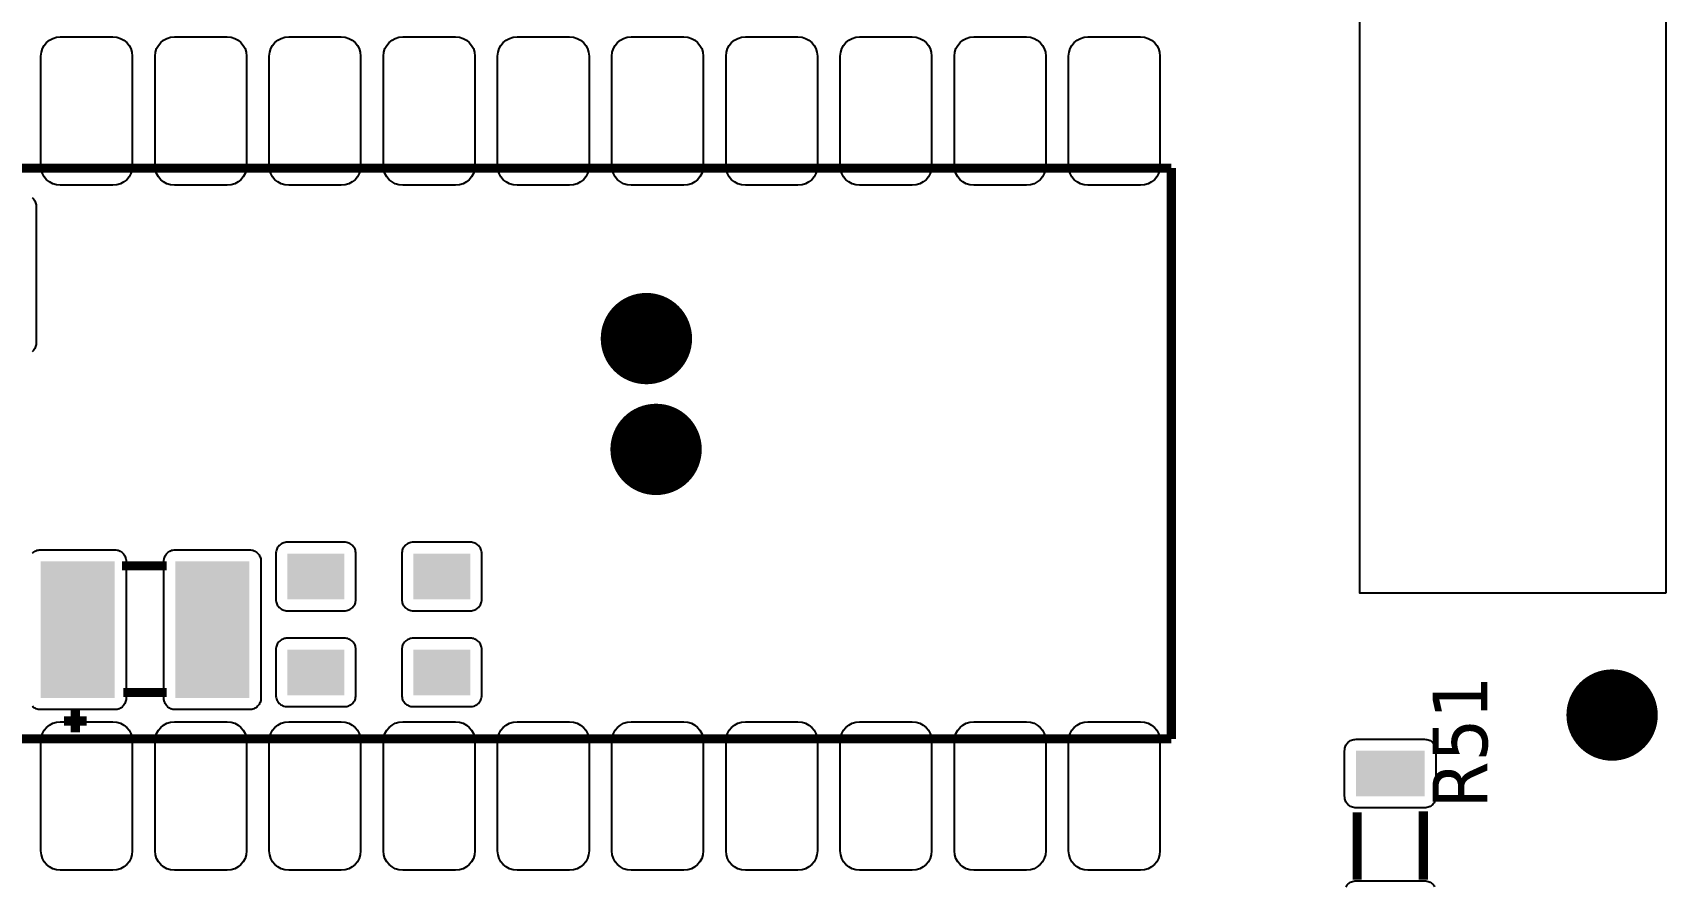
# Model space of a CAD drawing. Header units: millimetres. Extents: x 123.5 to 144.3, y 105.4 to 121.6.
# Drawn here: x 128.534 to 131.109, y 113.754 to 115.101 of the extents above; entities that cross this region are included whole.
import ezdxf

# ---------------------------------------------------------------- set-up
doc = ezdxf.new("R2010")
doc.units = ezdxf.units.MM
doc.layers.add('DESC', color=250, linetype='Continuous')
doc.styles.get("Standard").update_dxf_attribs({"font": 'tahoma.ttf'})

# ---------------------------------------------------------------- blocks, each defined once
blk = doc.blocks.new('RPAD')
blk.add_trace([(-0.5, -0.5), (-0.5, 0.5), (0.5, -0.5), (0.5, 0.5)])
blk = doc.blocks.new('EPAD')
at = {"const_width": 0.5}
blk.add_lwpolyline([(-0.25, 0, 1), (0.25, 0, 1)], format="xyb", close=True, dxfattribs=at)
blk = doc.blocks.new('DIELEC-AUT006')
for points in [[(150.4504, 113.756), (150.4504, 114.955), (150.0475, 114.955), (150.0475, 113.756), (150.4504, 113.756)], [(148.3035, 114.2758), (148.3046, 114.2749), (148.3055, 114.2738), (148.3064, 114.2727), (148.3071, 114.2714), (148.3078, 114.2701), (148.3082, 114.2687), (148.3086, 114.2673), (148.3088, 114.2658), (148.3089, 114.2642), (148.3089, 114.0842), (148.3088, 114.0826), (148.3086, 114.0811), (148.3082, 114.0797), (148.3078, 114.0783), (148.3071, 114.077), (148.3064, 114.0758), (148.3055, 114.0746), (148.3046, 114.0735), (148.3035, 114.0726)], [(148.304, 113.8083), (148.3051, 113.8093), (148.3062, 113.8101), (148.3075, 113.8109), (148.3088, 113.8115), (148.3102, 113.812), (148.3116, 113.8124), (148.3131, 113.8126), (148.3147, 113.8127), (148.4122, 113.8127), (148.4137, 113.8126), (148.4153, 113.8124), (148.4167, 113.812), (148.4181, 113.8115), (148.4194, 113.8109), (148.4206, 113.8101), (148.4218, 113.8093), (148.4229, 113.8083), (148.4238, 113.8073), (148.4247, 113.8061), (148.4254, 113.8049), (148.426, 113.8036), (148.4265, 113.8022), (148.4269, 113.8007), (148.4271, 113.7992), (148.4272, 113.7977), (148.4272, 113.6177), (148.4271, 113.6161), (148.4269, 113.6146), (148.4265, 113.6132), (148.426, 113.6118), (148.4254, 113.6105), (148.4247, 113.6092), (148.4238, 113.6081), (148.4229, 113.607), (148.4218, 113.606), (148.4206, 113.6052), (148.4194, 113.6044), (148.4181, 113.6038), (148.4167, 113.6033), (148.4153, 113.603), (148.4137, 113.6027), (148.4122, 113.6027), (148.4122, 113.6027), (148.3147, 113.6027), (148.3131, 113.6027), (148.3116, 113.603), (148.3102, 113.6033), (148.3088, 113.6038), (148.3075, 113.6044), (148.3062, 113.6052), (148.3051, 113.606), (148.304, 113.607)], [(150.0296, 113.3699), (150.0304, 113.3711), (150.0312, 113.3723), (150.0322, 113.3734), (150.0332, 113.3743), (150.0344, 113.3752), (150.0356, 113.3759), (150.0369, 113.3765), (150.0383, 113.377), (150.0398, 113.3774), (150.0413, 113.3776), (150.0428, 113.3777), (150.1328, 113.3777), (150.1344, 113.3776), (150.1359, 113.3774), (150.1374, 113.377), (150.1387, 113.3765), (150.1401, 113.3759), (150.1413, 113.3752), (150.1425, 113.3743), (150.1435, 113.3734), (150.1445, 113.3723), (150.1453, 113.3711), (150.1461, 113.3699)]]:
    blk.add_lwpolyline(points)
for points in [[(148.4097, 114.2917), (148.3407, 114.2917), (148.3355, 114.2922), (148.3307, 114.2936), (148.3264, 114.296), (148.3226, 114.299), (148.3195, 114.3028), (148.3172, 114.3071), (148.3158, 114.312), (148.3152, 114.3172), (148.3152, 114.4612), (148.3158, 114.4664), (148.3172, 114.4712), (148.3195, 114.4755), (148.3226, 114.4793), (148.3264, 114.4824), (148.3307, 114.4847), (148.3355, 114.4862), (148.3407, 114.4867), (148.4097, 114.4867), (148.415, 114.4862), (148.4198, 114.4847), (148.4241, 114.4824), (148.4279, 114.4793), (148.431, 114.4755), (148.4333, 114.4712), (148.4347, 114.4664), (148.4352, 114.4612), (148.4352, 114.3172), (148.4347, 114.312), (148.4333, 114.3071), (148.431, 114.3028), (148.4279, 114.299), (148.4241, 114.296), (148.4198, 114.2936), (148.415, 114.2922), (148.4097, 114.2917)], [(148.5597, 114.2917), (148.4907, 114.2917), (148.4855, 114.2922), (148.4807, 114.2936), (148.4764, 114.296), (148.4726, 114.299), (148.4695, 114.3028), (148.4672, 114.3071), (148.4658, 114.312), (148.4652, 114.3172), (148.4652, 114.4612), (148.4658, 114.4664), (148.4672, 114.4712), (148.4695, 114.4755), (148.4726, 114.4793), (148.4764, 114.4824), (148.4807, 114.4847), (148.4855, 114.4862), (148.4907, 114.4867), (148.5597, 114.4867), (148.565, 114.4862), (148.5698, 114.4847), (148.5741, 114.4824), (148.5779, 114.4793), (148.581, 114.4755), (148.5833, 114.4712), (148.5847, 114.4664), (148.5852, 114.4612), (148.5852, 114.3172), (148.5847, 114.312), (148.5833, 114.3071), (148.581, 114.3028), (148.5779, 114.299), (148.5741, 114.296), (148.5698, 114.2936), (148.565, 114.2922), (148.5597, 114.2917)], [(148.7097, 114.2917), (148.6407, 114.2917), (148.6355, 114.2922), (148.6307, 114.2936), (148.6264, 114.296), (148.6226, 114.299), (148.6195, 114.3028), (148.6172, 114.3071), (148.6158, 114.312), (148.6152, 114.3172), (148.6152, 114.4612), (148.6158, 114.4664), (148.6172, 114.4712), (148.6195, 114.4755), (148.6226, 114.4793), (148.6264, 114.4824), (148.6307, 114.4847), (148.6355, 114.4862), (148.6407, 114.4867), (148.7097, 114.4867), (148.715, 114.4862), (148.7198, 114.4847), (148.7241, 114.4824), (148.7279, 114.4793), (148.731, 114.4755), (148.7333, 114.4712), (148.7347, 114.4664), (148.7352, 114.4612), (148.7352, 114.3172), (148.7347, 114.312), (148.7333, 114.3071), (148.731, 114.3028), (148.7279, 114.299), (148.7241, 114.296), (148.7198, 114.2936), (148.715, 114.2922), (148.7097, 114.2917)], [(148.8597, 114.2917), (148.7907, 114.2917), (148.7855, 114.2922), (148.7807, 114.2936), (148.7764, 114.296), (148.7726, 114.299), (148.7695, 114.3028), (148.7672, 114.3071), (148.7658, 114.312), (148.7652, 114.3172), (148.7652, 114.4612), (148.7658, 114.4664), (148.7672, 114.4712), (148.7695, 114.4755), (148.7726, 114.4793), (148.7764, 114.4824), (148.7807, 114.4847), (148.7855, 114.4862), (148.7907, 114.4867), (148.8597, 114.4867), (148.865, 114.4862), (148.8698, 114.4847), (148.8741, 114.4824), (148.8779, 114.4793), (148.881, 114.4755), (148.8833, 114.4712), (148.8847, 114.4664), (148.8852, 114.4612), (148.8852, 114.3172), (148.8847, 114.312), (148.8833, 114.3071), (148.881, 114.3028), (148.8779, 114.299), (148.8741, 114.296), (148.8698, 114.2936), (148.865, 114.2922), (148.8597, 114.2917)], [(149.0097, 114.2917), (148.9407, 114.2917), (148.9355, 114.2922), (148.9307, 114.2936), (148.9264, 114.296), (148.9226, 114.299), (148.9195, 114.3028), (148.9172, 114.3071), (148.9158, 114.312), (148.9152, 114.3172), (148.9152, 114.4612), (148.9158, 114.4664), (148.9172, 114.4712), (148.9195, 114.4755), (148.9226, 114.4793), (148.9264, 114.4824), (148.9307, 114.4847), (148.9355, 114.4862), (148.9407, 114.4867), (149.0097, 114.4867), (149.015, 114.4862), (149.0198, 114.4847), (149.0241, 114.4824), (149.0279, 114.4793), (149.031, 114.4755), (149.0333, 114.4712), (149.0347, 114.4664), (149.0352, 114.4612), (149.0352, 114.3172), (149.0347, 114.312), (149.0333, 114.3071), (149.031, 114.3028), (149.0279, 114.299), (149.0241, 114.296), (149.0198, 114.2936), (149.015, 114.2922), (149.0097, 114.2917)], [(149.1597, 114.2917), (149.0907, 114.2917), (149.0855, 114.2922), (149.0807, 114.2936), (149.0764, 114.296), (149.0726, 114.299), (149.0695, 114.3028), (149.0672, 114.3071), (149.0658, 114.312), (149.0652, 114.3172), (149.0652, 114.4612), (149.0658, 114.4664), (149.0672, 114.4712), (149.0695, 114.4755), (149.0726, 114.4793), (149.0764, 114.4824), (149.0807, 114.4847), (149.0855, 114.4862), (149.0907, 114.4867), (149.1597, 114.4867), (149.165, 114.4862), (149.1698, 114.4847), (149.1741, 114.4824), (149.1779, 114.4793), (149.181, 114.4755), (149.1833, 114.4712), (149.1847, 114.4664), (149.1852, 114.4612), (149.1852, 114.3172), (149.1847, 114.312), (149.1833, 114.3071), (149.181, 114.3028), (149.1779, 114.299), (149.1741, 114.296), (149.1698, 114.2936), (149.165, 114.2922), (149.1597, 114.2917)], [(149.3097, 114.2917), (149.2407, 114.2917), (149.2355, 114.2922), (149.2307, 114.2936), (149.2264, 114.296), (149.2226, 114.299), (149.2195, 114.3028), (149.2172, 114.3071), (149.2158, 114.312), (149.2152, 114.3172), (149.2152, 114.4612), (149.2158, 114.4664), (149.2172, 114.4712), (149.2195, 114.4755), (149.2226, 114.4793), (149.2264, 114.4824), (149.2307, 114.4847), (149.2355, 114.4862), (149.2407, 114.4867), (149.3097, 114.4867), (149.315, 114.4862), (149.3198, 114.4847), (149.3241, 114.4824), (149.3279, 114.4793), (149.331, 114.4755), (149.3333, 114.4712), (149.3347, 114.4664), (149.3352, 114.4612), (149.3352, 114.3172), (149.3347, 114.312), (149.3333, 114.3071), (149.331, 114.3028), (149.3279, 114.299), (149.3241, 114.296), (149.3198, 114.2936), (149.315, 114.2922), (149.3097, 114.2917)], [(149.4597, 114.2917), (149.3907, 114.2917), (149.3855, 114.2922), (149.3807, 114.2936), (149.3764, 114.296), (149.3726, 114.299), (149.3695, 114.3028), (149.3672, 114.3071), (149.3658, 114.312), (149.3652, 114.3172), (149.3652, 114.4612), (149.3658, 114.4664), (149.3672, 114.4712), (149.3695, 114.4755), (149.3726, 114.4793), (149.3764, 114.4824), (149.3807, 114.4847), (149.3855, 114.4862), (149.3907, 114.4867), (149.4597, 114.4867), (149.465, 114.4862), (149.4698, 114.4847), (149.4741, 114.4824), (149.4779, 114.4793), (149.481, 114.4755), (149.4833, 114.4712), (149.4847, 114.4664), (149.4852, 114.4612), (149.4852, 114.3172), (149.4847, 114.312), (149.4833, 114.3071), (149.481, 114.3028), (149.4779, 114.299), (149.4741, 114.296), (149.4698, 114.2936), (149.465, 114.2922), (149.4597, 114.2917)], [(149.6097, 114.2917), (149.5407, 114.2917), (149.5355, 114.2922), (149.5307, 114.2936), (149.5264, 114.296), (149.5226, 114.299), (149.5195, 114.3028), (149.5172, 114.3071), (149.5158, 114.312), (149.5152, 114.3172), (149.5152, 114.4612), (149.5158, 114.4664), (149.5172, 114.4712), (149.5195, 114.4755), (149.5226, 114.4793), (149.5264, 114.4824), (149.5307, 114.4847), (149.5355, 114.4862), (149.5407, 114.4867), (149.6097, 114.4867), (149.615, 114.4862), (149.6198, 114.4847), (149.6241, 114.4824), (149.6279, 114.4793), (149.631, 114.4755), (149.6333, 114.4712), (149.6347, 114.4664), (149.6352, 114.4612), (149.6352, 114.3172), (149.6347, 114.312), (149.6333, 114.3071), (149.631, 114.3028), (149.6279, 114.299), (149.6241, 114.296), (149.6198, 114.2936), (149.615, 114.2922), (149.6097, 114.2917)], [(149.7597, 114.2917), (149.6907, 114.2917), (149.6855, 114.2922), (149.6807, 114.2936), (149.6764, 114.296), (149.6726, 114.299), (149.6695, 114.3028), (149.6672, 114.3071), (149.6658, 114.312), (149.6652, 114.3172), (149.6652, 114.4612), (149.6658, 114.4664), (149.6672, 114.4712), (149.6695, 114.4755), (149.6726, 114.4793), (149.6764, 114.4824), (149.6807, 114.4847), (149.6855, 114.4862), (149.6907, 114.4867), (149.7597, 114.4867), (149.765, 114.4862), (149.7698, 114.4847), (149.7741, 114.4824), (149.7779, 114.4793), (149.781, 114.4755), (149.7833, 114.4712), (149.7847, 114.4664), (149.7852, 114.4612), (149.7852, 114.3172), (149.7847, 114.312), (149.7833, 114.3071), (149.781, 114.3028), (149.7779, 114.299), (149.7741, 114.296), (149.7698, 114.2936), (149.765, 114.2922), (149.7597, 114.2917)], [(148.5892, 113.6027), (148.4917, 113.6027), (148.4901, 113.6027), (148.4886, 113.603), (148.4872, 113.6033), (148.4858, 113.6038), (148.4845, 113.6044), (148.4832, 113.6052), (148.4821, 113.606), (148.481, 113.607), (148.4801, 113.6081), (148.4792, 113.6092), (148.4785, 113.6105), (148.4778, 113.6118), (148.4773, 113.6132), (148.477, 113.6146), (148.4768, 113.6161), (148.4767, 113.6177), (148.4767, 113.7977), (148.4768, 113.7992), (148.477, 113.8007), (148.4773, 113.8022), (148.4778, 113.8036), (148.4785, 113.8049), (148.4792, 113.8061), (148.4801, 113.8073), (148.481, 113.8083), (148.4821, 113.8093), (148.4832, 113.8101), (148.4845, 113.8109), (148.4858, 113.8115), (148.4872, 113.812), (148.4886, 113.8124), (148.4901, 113.8126), (148.4917, 113.8127), (148.5892, 113.8127), (148.5907, 113.8126), (148.5923, 113.8124), (148.5937, 113.812), (148.5951, 113.8115), (148.5964, 113.8109), (148.5976, 113.8101), (148.5988, 113.8093), (148.5999, 113.8083), (148.6008, 113.8073), (148.6017, 113.8061), (148.6024, 113.8049), (148.603, 113.8036), (148.6035, 113.8022), (148.6039, 113.8007), (148.6041, 113.7992), (148.6042, 113.7977), (148.6042, 113.6177), (148.6041, 113.6161), (148.6039, 113.6146), (148.6035, 113.6132), (148.603, 113.6118), (148.6024, 113.6105), (148.6017, 113.6092), (148.6008, 113.6081), (148.5999, 113.607), (148.5988, 113.606), (148.5976, 113.6052), (148.5964, 113.6044), (148.5951, 113.6038), (148.5937, 113.6033), (148.5923, 113.603), (148.5907, 113.6027), (148.5892, 113.6027)], [(148.7289, 113.7476), (148.7289, 113.8076), (148.7289, 113.8091), (148.7286, 113.8106), (148.7283, 113.8121), (148.7278, 113.8135), (148.7272, 113.8148), (148.7264, 113.816), (148.7256, 113.8172), (148.7246, 113.8182), (148.7235, 113.8192), (148.7224, 113.82), (148.7211, 113.8208), (148.7198, 113.8214), (148.7184, 113.8219), (148.717, 113.8223), (148.7155, 113.8225), (148.7139, 113.8226), (148.6389, 113.8226), (148.6374, 113.8225), (148.6359, 113.8223), (148.6344, 113.8219), (148.633, 113.8214), (148.6317, 113.8208), (148.6305, 113.82), (148.6293, 113.8192), (148.6283, 113.8182), (148.6273, 113.8172), (148.6265, 113.816), (148.6257, 113.8148), (148.6251, 113.8135), (148.6246, 113.8121), (148.6242, 113.8106), (148.624, 113.8091), (148.6239, 113.8076), (148.6239, 113.7476), (148.624, 113.746), (148.6242, 113.7445), (148.6246, 113.743), (148.6251, 113.7417), (148.6257, 113.7403), (148.6265, 113.7391), (148.6273, 113.738), (148.6283, 113.7369), (148.6293, 113.7359), (148.6305, 113.7351), (148.6317, 113.7343), (148.633, 113.7337), (148.6344, 113.7332), (148.6359, 113.7329), (148.6374, 113.7326), (148.6389, 113.7326), (148.7139, 113.7326), (148.7155, 113.7326), (148.717, 113.7329), (148.7184, 113.7332), (148.7198, 113.7337), (148.7211, 113.7343), (148.7224, 113.7351), (148.7235, 113.7359), (148.7246, 113.7369), (148.7256, 113.738), (148.7264, 113.7391), (148.7272, 113.7403), (148.7278, 113.7417), (148.7283, 113.743), (148.7286, 113.7445), (148.7289, 113.746), (148.7289, 113.7476)], [(148.8943, 113.7476), (148.8943, 113.8076), (148.8942, 113.8091), (148.894, 113.8106), (148.8936, 113.8121), (148.8931, 113.8135), (148.8925, 113.8148), (148.8918, 113.816), (148.8909, 113.8172), (148.8899, 113.8182), (148.8889, 113.8192), (148.8877, 113.82), (148.8865, 113.8208), (148.8852, 113.8214), (148.8838, 113.8219), (148.8823, 113.8223), (148.8808, 113.8225), (148.8793, 113.8226), (148.8043, 113.8226), (148.8027, 113.8225), (148.8012, 113.8223), (148.7998, 113.8219), (148.7984, 113.8214), (148.7971, 113.8208), (148.7958, 113.82), (148.7947, 113.8192), (148.7936, 113.8182), (148.7927, 113.8172), (148.7918, 113.816), (148.7911, 113.8148), (148.7904, 113.8135), (148.7899, 113.8121), (148.7896, 113.8106), (148.7894, 113.8091), (148.7893, 113.8076), (148.7893, 113.7476), (148.7894, 113.746), (148.7896, 113.7445), (148.7899, 113.743), (148.7904, 113.7417), (148.7911, 113.7403), (148.7918, 113.7391), (148.7927, 113.738), (148.7936, 113.7369), (148.7947, 113.7359), (148.7958, 113.7351), (148.7971, 113.7343), (148.7984, 113.7337), (148.7998, 113.7332), (148.8012, 113.7329), (148.8027, 113.7326), (148.8043, 113.7326), (148.8793, 113.7326), (148.8808, 113.7326), (148.8823, 113.7329), (148.8838, 113.7332), (148.8852, 113.7337), (148.8865, 113.7343), (148.8877, 113.7351), (148.8889, 113.7359), (148.8899, 113.7369), (148.8909, 113.738), (148.8918, 113.7391), (148.8925, 113.7403), (148.8931, 113.7417), (148.8936, 113.743), (148.894, 113.7445), (148.8942, 113.746), (148.8943, 113.7476)], [(148.7289, 113.6216), (148.7289, 113.6816), (148.7289, 113.6831), (148.7286, 113.6846), (148.7283, 113.6861), (148.7278, 113.6875), (148.7272, 113.6888), (148.7264, 113.69), (148.7256, 113.6912), (148.7246, 113.6922), (148.7235, 113.6932), (148.7224, 113.694), (148.7211, 113.6948), (148.7198, 113.6954), (148.7184, 113.6959), (148.717, 113.6963), (148.7155, 113.6965), (148.7139, 113.6966), (148.6389, 113.6966), (148.6374, 113.6965), (148.6359, 113.6963), (148.6344, 113.6959), (148.633, 113.6954), (148.6317, 113.6948), (148.6305, 113.694), (148.6293, 113.6932), (148.6283, 113.6922), (148.6273, 113.6912), (148.6265, 113.69), (148.6257, 113.6888), (148.6251, 113.6875), (148.6246, 113.6861), (148.6242, 113.6846), (148.624, 113.6831), (148.6239, 113.6816), (148.6239, 113.6216), (148.624, 113.62), (148.6242, 113.6185), (148.6246, 113.617), (148.6251, 113.6157), (148.6257, 113.6143), (148.6265, 113.6131), (148.6273, 113.612), (148.6283, 113.6109), (148.6293, 113.6099), (148.6305, 113.6091), (148.6317, 113.6083), (148.633, 113.6077), (148.6344, 113.6072), (148.6359, 113.6069), (148.6374, 113.6066), (148.6389, 113.6066), (148.7139, 113.6066), (148.7155, 113.6066), (148.717, 113.6069), (148.7184, 113.6072), (148.7198, 113.6077), (148.7211, 113.6083), (148.7224, 113.6091), (148.7235, 113.6099), (148.7246, 113.6109), (148.7256, 113.612), (148.7264, 113.6131), (148.7272, 113.6143), (148.7278, 113.6157), (148.7283, 113.617), (148.7286, 113.6185), (148.7289, 113.62), (148.7289, 113.6216)], [(148.8943, 113.6216), (148.8943, 113.6816), (148.8942, 113.6831), (148.894, 113.6846), (148.8936, 113.6861), (148.8931, 113.6875), (148.8925, 113.6888), (148.8918, 113.69), (148.8909, 113.6912), (148.8899, 113.6922), (148.8889, 113.6932), (148.8877, 113.694), (148.8865, 113.6948), (148.8852, 113.6954), (148.8838, 113.6959), (148.8823, 113.6963), (148.8808, 113.6965), (148.8793, 113.6966), (148.8043, 113.6966), (148.8027, 113.6965), (148.8012, 113.6963), (148.7998, 113.6959), (148.7984, 113.6954), (148.7971, 113.6948), (148.7958, 113.694), (148.7947, 113.6932), (148.7936, 113.6922), (148.7927, 113.6912), (148.7918, 113.69), (148.7911, 113.6888), (148.7904, 113.6875), (148.7899, 113.6861), (148.7896, 113.6846), (148.7894, 113.6831), (148.7893, 113.6816), (148.7893, 113.6216), (148.7894, 113.62), (148.7896, 113.6185), (148.7899, 113.617), (148.7904, 113.6157), (148.7911, 113.6143), (148.7918, 113.6131), (148.7927, 113.612), (148.7936, 113.6109), (148.7947, 113.6099), (148.7958, 113.6091), (148.7971, 113.6083), (148.7984, 113.6077), (148.7998, 113.6072), (148.8012, 113.6069), (148.8027, 113.6066), (148.8043, 113.6066), (148.8793, 113.6066), (148.8808, 113.6066), (148.8823, 113.6069), (148.8838, 113.6072), (148.8852, 113.6077), (148.8865, 113.6083), (148.8877, 113.6091), (148.8889, 113.6099), (148.8899, 113.6109), (148.8909, 113.612), (148.8918, 113.6131), (148.8925, 113.6143), (148.8931, 113.6157), (148.8936, 113.617), (148.894, 113.6185), (148.8942, 113.62), (148.8943, 113.6216)], [(148.3407, 113.5867), (148.4097, 113.5867), (148.415, 113.5862), (148.4198, 113.5847), (148.4241, 113.5824), (148.4279, 113.5793), (148.431, 113.5755), (148.4333, 113.5712), (148.4347, 113.5664), (148.4352, 113.5612), (148.4352, 113.4172), (148.4347, 113.412), (148.4333, 113.4071), (148.431, 113.4028), (148.4279, 113.399), (148.4241, 113.396), (148.4198, 113.3936), (148.415, 113.3922), (148.4097, 113.3917), (148.3407, 113.3917), (148.3355, 113.3922), (148.3307, 113.3936), (148.3264, 113.396), (148.3226, 113.399), (148.3195, 113.4028), (148.3172, 113.4071), (148.3158, 113.412), (148.3152, 113.4172), (148.3152, 113.5612), (148.3158, 113.5664), (148.3172, 113.5712), (148.3195, 113.5755), (148.3226, 113.5793), (148.3264, 113.5824), (148.3307, 113.5847), (148.3355, 113.5862), (148.3407, 113.5867)], [(148.4907, 113.5867), (148.5597, 113.5867), (148.565, 113.5862), (148.5698, 113.5847), (148.5741, 113.5824), (148.5779, 113.5793), (148.581, 113.5755), (148.5833, 113.5712), (148.5847, 113.5664), (148.5852, 113.5612), (148.5852, 113.4172), (148.5847, 113.412), (148.5833, 113.4071), (148.581, 113.4028), (148.5779, 113.399), (148.5741, 113.396), (148.5698, 113.3936), (148.565, 113.3922), (148.5597, 113.3917), (148.4907, 113.3917), (148.4855, 113.3922), (148.4807, 113.3936), (148.4764, 113.396), (148.4726, 113.399), (148.4695, 113.4028), (148.4672, 113.4071), (148.4658, 113.412), (148.4652, 113.4172), (148.4652, 113.5612), (148.4658, 113.5664), (148.4672, 113.5712), (148.4695, 113.5755), (148.4726, 113.5793), (148.4764, 113.5824), (148.4807, 113.5847), (148.4855, 113.5862), (148.4907, 113.5867)], [(148.6407, 113.5867), (148.7097, 113.5867), (148.715, 113.5862), (148.7198, 113.5847), (148.7241, 113.5824), (148.7279, 113.5793), (148.731, 113.5755), (148.7333, 113.5712), (148.7347, 113.5664), (148.7352, 113.5612), (148.7352, 113.4172), (148.7347, 113.412), (148.7333, 113.4071), (148.731, 113.4028), (148.7279, 113.399), (148.7241, 113.396), (148.7198, 113.3936), (148.715, 113.3922), (148.7097, 113.3917), (148.6407, 113.3917), (148.6355, 113.3922), (148.6307, 113.3936), (148.6264, 113.396), (148.6226, 113.399), (148.6195, 113.4028), (148.6172, 113.4071), (148.6158, 113.412), (148.6152, 113.4172), (148.6152, 113.5612), (148.6158, 113.5664), (148.6172, 113.5712), (148.6195, 113.5755), (148.6226, 113.5793), (148.6264, 113.5824), (148.6307, 113.5847), (148.6355, 113.5862), (148.6407, 113.5867)], [(148.7907, 113.5867), (148.8597, 113.5867), (148.865, 113.5862), (148.8698, 113.5847), (148.8741, 113.5824), (148.8779, 113.5793), (148.881, 113.5755), (148.8833, 113.5712), (148.8847, 113.5664), (148.8852, 113.5612), (148.8852, 113.4172), (148.8847, 113.412), (148.8833, 113.4071), (148.881, 113.4028), (148.8779, 113.399), (148.8741, 113.396), (148.8698, 113.3936), (148.865, 113.3922), (148.8597, 113.3917), (148.7907, 113.3917), (148.7855, 113.3922), (148.7807, 113.3936), (148.7764, 113.396), (148.7726, 113.399), (148.7695, 113.4028), (148.7672, 113.4071), (148.7658, 113.412), (148.7652, 113.4172), (148.7652, 113.5612), (148.7658, 113.5664), (148.7672, 113.5712), (148.7695, 113.5755), (148.7726, 113.5793), (148.7764, 113.5824), (148.7807, 113.5847), (148.7855, 113.5862), (148.7907, 113.5867)], [(148.9407, 113.5867), (149.0097, 113.5867), (149.015, 113.5862), (149.0198, 113.5847), (149.0241, 113.5824), (149.0279, 113.5793), (149.031, 113.5755), (149.0333, 113.5712), (149.0347, 113.5664), (149.0352, 113.5612), (149.0352, 113.4172), (149.0347, 113.412), (149.0333, 113.4071), (149.031, 113.4028), (149.0279, 113.399), (149.0241, 113.396), (149.0198, 113.3936), (149.015, 113.3922), (149.0097, 113.3917), (148.9407, 113.3917), (148.9355, 113.3922), (148.9307, 113.3936), (148.9264, 113.396), (148.9226, 113.399), (148.9195, 113.4028), (148.9172, 113.4071), (148.9158, 113.412), (148.9152, 113.4172), (148.9152, 113.5612), (148.9158, 113.5664), (148.9172, 113.5712), (148.9195, 113.5755), (148.9226, 113.5793), (148.9264, 113.5824), (148.9307, 113.5847), (148.9355, 113.5862), (148.9407, 113.5867)], [(149.0907, 113.5867), (149.1597, 113.5867), (149.165, 113.5862), (149.1698, 113.5847), (149.1741, 113.5824), (149.1779, 113.5793), (149.181, 113.5755), (149.1833, 113.5712), (149.1847, 113.5664), (149.1852, 113.5612), (149.1852, 113.4172), (149.1847, 113.412), (149.1833, 113.4071), (149.181, 113.4028), (149.1779, 113.399), (149.1741, 113.396), (149.1698, 113.3936), (149.165, 113.3922), (149.1597, 113.3917), (149.0907, 113.3917), (149.0855, 113.3922), (149.0807, 113.3936), (149.0764, 113.396), (149.0726, 113.399), (149.0695, 113.4028), (149.0672, 113.4071), (149.0658, 113.412), (149.0652, 113.4172), (149.0652, 113.5612), (149.0658, 113.5664), (149.0672, 113.5712), (149.0695, 113.5755), (149.0726, 113.5793), (149.0764, 113.5824), (149.0807, 113.5847), (149.0855, 113.5862), (149.0907, 113.5867)], [(149.2407, 113.5867), (149.3097, 113.5867), (149.315, 113.5862), (149.3198, 113.5847), (149.3241, 113.5824), (149.3279, 113.5793), (149.331, 113.5755), (149.3333, 113.5712), (149.3347, 113.5664), (149.3352, 113.5612), (149.3352, 113.4172), (149.3347, 113.412), (149.3333, 113.4071), (149.331, 113.4028), (149.3279, 113.399), (149.3241, 113.396), (149.3198, 113.3936), (149.315, 113.3922), (149.3097, 113.3917), (149.2407, 113.3917), (149.2355, 113.3922), (149.2307, 113.3936), (149.2264, 113.396), (149.2226, 113.399), (149.2195, 113.4028), (149.2172, 113.4071), (149.2158, 113.412), (149.2152, 113.4172), (149.2152, 113.5612), (149.2158, 113.5664), (149.2172, 113.5712), (149.2195, 113.5755), (149.2226, 113.5793), (149.2264, 113.5824), (149.2307, 113.5847), (149.2355, 113.5862), (149.2407, 113.5867)], [(149.3907, 113.5867), (149.4597, 113.5867), (149.465, 113.5862), (149.4698, 113.5847), (149.4741, 113.5824), (149.4779, 113.5793), (149.481, 113.5755), (149.4833, 113.5712), (149.4847, 113.5664), (149.4852, 113.5612), (149.4852, 113.4172), (149.4847, 113.412), (149.4833, 113.4071), (149.481, 113.4028), (149.4779, 113.399), (149.4741, 113.396), (149.4698, 113.3936), (149.465, 113.3922), (149.4597, 113.3917), (149.3907, 113.3917), (149.3855, 113.3922), (149.3807, 113.3936), (149.3764, 113.396), (149.3726, 113.399), (149.3695, 113.4028), (149.3672, 113.4071), (149.3658, 113.412), (149.3652, 113.4172), (149.3652, 113.5612), (149.3658, 113.5664), (149.3672, 113.5712), (149.3695, 113.5755), (149.3726, 113.5793), (149.3764, 113.5824), (149.3807, 113.5847), (149.3855, 113.5862), (149.3907, 113.5867)], [(149.5407, 113.5867), (149.6097, 113.5867), (149.615, 113.5862), (149.6198, 113.5847), (149.6241, 113.5824), (149.6279, 113.5793), (149.631, 113.5755), (149.6333, 113.5712), (149.6347, 113.5664), (149.6352, 113.5612), (149.6352, 113.4172), (149.6347, 113.412), (149.6333, 113.4071), (149.631, 113.4028), (149.6279, 113.399), (149.6241, 113.396), (149.6198, 113.3936), (149.615, 113.3922), (149.6097, 113.3917), (149.5407, 113.3917), (149.5355, 113.3922), (149.5307, 113.3936), (149.5264, 113.396), (149.5226, 113.399), (149.5195, 113.4028), (149.5172, 113.4071), (149.5158, 113.412), (149.5152, 113.4172), (149.5152, 113.5612), (149.5158, 113.5664), (149.5172, 113.5712), (149.5195, 113.5755), (149.5226, 113.5793), (149.5264, 113.5824), (149.5307, 113.5847), (149.5355, 113.5862), (149.5407, 113.5867)], [(149.6907, 113.5867), (149.7597, 113.5867), (149.765, 113.5862), (149.7698, 113.5847), (149.7741, 113.5824), (149.7779, 113.5793), (149.781, 113.5755), (149.7833, 113.5712), (149.7847, 113.5664), (149.7852, 113.5612), (149.7852, 113.4172), (149.7847, 113.412), (149.7833, 113.4071), (149.781, 113.4028), (149.7779, 113.399), (149.7741, 113.396), (149.7698, 113.3936), (149.765, 113.3922), (149.7597, 113.3917), (149.6907, 113.3917), (149.6855, 113.3922), (149.6807, 113.3936), (149.6764, 113.396), (149.6726, 113.399), (149.6695, 113.4028), (149.6672, 113.4071), (149.6658, 113.412), (149.6652, 113.4172), (149.6652, 113.5612), (149.6658, 113.5664), (149.6672, 113.5712), (149.6695, 113.5755), (149.6726, 113.5793), (149.6764, 113.5824), (149.6807, 113.5847), (149.6855, 113.5862), (149.6907, 113.5867)], [(150.1478, 113.5487), (150.1478, 113.4887), (150.1478, 113.4871), (150.1475, 113.4856), (150.1472, 113.4842), (150.1467, 113.4828), (150.1461, 113.4815), (150.1453, 113.4802), (150.1445, 113.4791), (150.1435, 113.478), (150.1425, 113.4771), (150.1413, 113.4762), (150.1401, 113.4755), (150.1387, 113.4749), (150.1374, 113.4744), (150.1359, 113.474), (150.1344, 113.4738), (150.1328, 113.4737), (150.0428, 113.4737), (150.0413, 113.4738), (150.0398, 113.474), (150.0383, 113.4744), (150.0369, 113.4749), (150.0356, 113.4755), (150.0344, 113.4762), (150.0332, 113.4771), (150.0322, 113.478), (150.0312, 113.4791), (150.0304, 113.4802), (150.0296, 113.4815), (150.029, 113.4828), (150.0285, 113.4842), (150.0281, 113.4856), (150.0279, 113.4871), (150.0278, 113.4887), (150.0278, 113.5487), (150.0279, 113.5503), (150.0281, 113.5518), (150.0285, 113.5532), (150.029, 113.5546), (150.0296, 113.5559), (150.0304, 113.5571), (150.0312, 113.5583), (150.0322, 113.5594), (150.0332, 113.5603), (150.0344, 113.5612), (150.0356, 113.5619), (150.0369, 113.5625), (150.0383, 113.563), (150.0398, 113.5634), (150.0413, 113.5636), (150.0428, 113.5637), (150.1328, 113.5637), (150.1344, 113.5636), (150.1359, 113.5634), (150.1374, 113.563), (150.1387, 113.5625), (150.1401, 113.5619), (150.1413, 113.5612), (150.1425, 113.5603), (150.1435, 113.5594), (150.1445, 113.5583), (150.1453, 113.5571), (150.1461, 113.5559), (150.1467, 113.5546), (150.1472, 113.5532), (150.1475, 113.5518), (150.1478, 113.5503), (150.1478, 113.5487)]]:
    blk.add_lwpolyline(points, close=True)
at = {"const_width": 0.012}
for points in [[(146.8002, 114.3142), (149.8002, 114.3142)], [(146.8002, 114.3142), (149.8002, 114.3142)], [(146.8002, 114.3142), (149.8002, 114.3142)], [(149.8002, 114.3142), (149.8002, 113.5642)], [(149.8002, 114.3142), (149.8002, 113.5642)], [(149.8002, 114.3142), (149.8002, 113.5642)], [(148.4804, 113.7917), (148.4219, 113.7917)], [(148.4804, 113.7917), (148.4219, 113.7917)], [(148.4804, 113.7917), (148.4219, 113.7917)], [(148.4804, 113.6252), (148.4234, 113.6252)], [(148.4804, 113.6252), (148.4234, 113.6252)], [(148.4804, 113.6252), (148.4234, 113.6252)], [(148.3754, 113.5877), (148.3454, 113.5877)], [(148.3754, 113.5877), (148.3454, 113.5877)], [(148.3754, 113.5877), (148.3454, 113.5877)], [(148.3604, 113.6027), (148.3604, 113.5727)], [(148.3604, 113.6027), (148.3604, 113.5727)], [(148.3604, 113.6027), (148.3604, 113.5727)], [(146.8002, 113.5642), (149.8002, 113.5642)], [(146.8002, 113.5642), (149.8002, 113.5642)], [(146.8002, 113.5642), (149.8002, 113.5642)], [(150.0443, 113.4677), (150.0443, 113.3792)], [(150.0443, 113.4677), (150.0443, 113.3792)], [(150.0443, 113.4677), (150.0443, 113.3792)], [(150.1313, 113.4692), (150.1313, 113.3792)], [(150.1313, 113.4692), (150.1313, 113.3792)], [(150.1313, 113.4692), (150.1313, 113.3792)]]:
    blk.add_lwpolyline(points, dxfattribs=at)
at = {"xscale": 0.12, "yscale": 0.12, "zscale": 1.5}
for p in [(149.1106, 114.0902), (149.1233, 113.9446), (150.3792, 113.5955)]:
    blk.add_blockref('EPAD', p, dxfattribs=at)
at = {"zscale": 1.5}
for p, xscale, yscale, rotation in [((148.6764, 113.7776), 0.06, 0.07500000000000001, 270), ((148.8418, 113.7776), 0.06, 0.07500000000000001, 270), ((148.3634, 113.7077), 0.0975, 0.18, 180), ((148.5404, 113.7077), 0.0975, 0.18, 180), ((148.6764, 113.6516), 0.06, 0.07500000000000001, 270), ((148.8418, 113.6516), 0.06, 0.07500000000000001, 270), ((150.0878, 113.5187), 0.06, 0.09, 270)]:
    blk.add_blockref('RPAD', p, dxfattribs=dict(at, xscale=xscale, yscale=yscale, rotation=rotation))
at = {"width": 1.041667}
blk.add_text('R51', height=0.072, rotation=90, dxfattribs=at).set_placement((150.2153, 113.4731))
blk.add_text('R51', height=0.072, rotation=90, dxfattribs=at).set_placement((150.2153, 113.4731))
blk.add_text('R51', height=0.072, rotation=90, dxfattribs=at).set_placement((150.2153, 113.4731))

msp = doc.modelspace()

# ---------------------------------------------------------------- block references
at = {"layer": 'DESC', "xscale": 1.2, "yscale": 1.2, "zscale": 1.2}
msp.add_blockref('DIELEC-AUT006', (-49.4312, -22.2901), dxfattribs=at)

doc.saveas('drawing.dxf')
